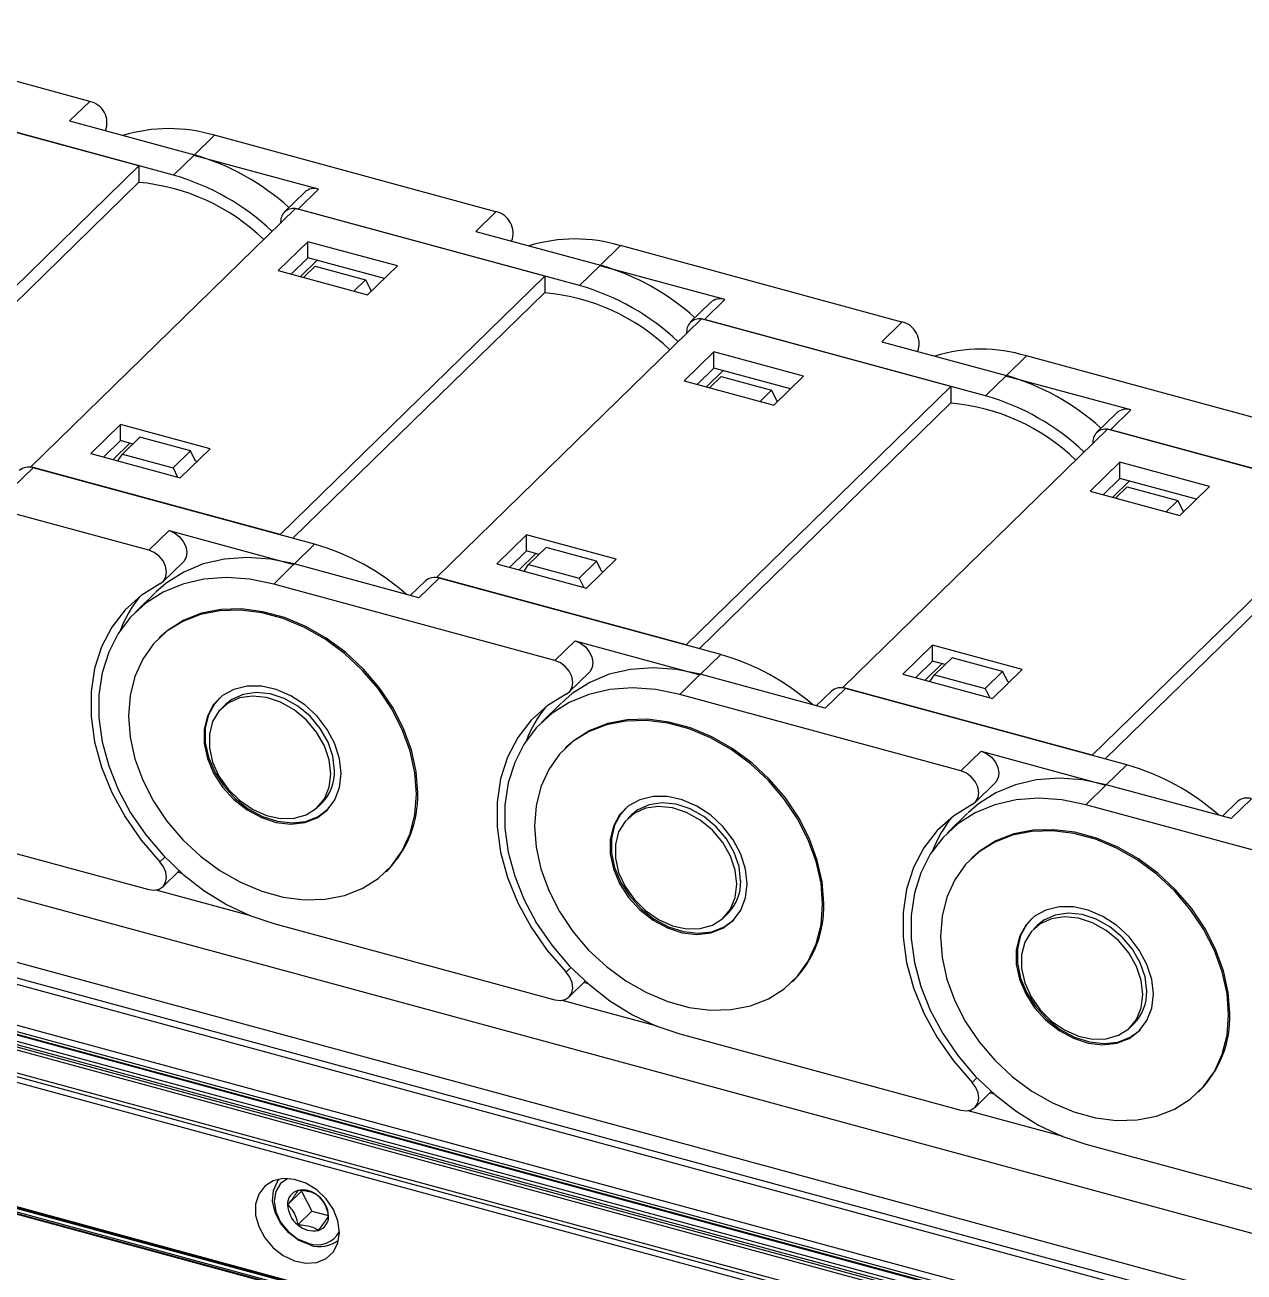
# Model space of a CAD drawing. Header units: millimetres. Extents: x 0 to 3353, y 0 to 2591.
# Drawn here: x 2203.3 to 2324.9, y 2105.5 to 2229.9 of the extents above; entities that cross this region are included whole.
import ezdxf

# ---------------------------------------------------------------- set-up
doc = ezdxf.new("R2010")
doc.units = ezdxf.units.MM
doc.header["$LTSCALE"] = 12

msp = doc.modelspace()

# ---------------------------------------------------------------- linework, layer by layer
at = {"color": 7, "linetype": 'Continuous', "lineweight": 25}
for p, q in [((2209.79, 2222.31), (2181.73, 2229.93)), ((2214.69, 2215.87), (2189.81, 2222.63)), ((2218.15, 2214.94), (2190.09, 2222.57)), ((2209.79, 2222.31), (2207.78, 2220.35)), ((2207.78, 2220.35), (2220.23, 2216.97)), ((2220.18, 2216.92), (2222.23, 2218.93)), ((2250.3, 2211.3), (2222.23, 2218.93)), ((2218.15, 2214.94), (2220.23, 2216.97)), ((2232.62, 2213.54), (2220.18, 2216.92)), ((2188.27, 2190.08), (2214.69, 2215.87)), ((2214.69, 2215.87), (2214.69, 2214.25)), ((2214.69, 2214.25), (2189.55, 2189.72)), ((2231.23, 2213.26), (2229.2, 2211.27)), ((2230.59, 2211.56), (2232.62, 2213.54)), ((2203.9, 2185.84), (2230.32, 2211.62)), ((2255.2, 2204.86), (2230.32, 2211.62)), ((2230.36, 2211.61), (2230.59, 2211.56)), ((2258.66, 2203.93), (2230.59, 2211.56)), ((2250.3, 2211.3), (2248.29, 2209.34)), ((2248.29, 2209.34), (2260.73, 2205.96)), ((2231.55, 2208.31), (2228.58, 2205.42)), ((2240.48, 2205.89), (2231.55, 2208.31)), ((2231.55, 2206.7), (2231.55, 2208.31)), ((2260.69, 2205.91), (2262.74, 2207.92)), ((2290.8, 2200.29), (2262.74, 2207.92)), ((2622.06, 2022.36), (1944.47, 2206.52)), ((2231.55, 2206.7), (2229.87, 2205.07)), ((2230.81, 2204.82), (2232.48, 2206.45)), ((2239.19, 2204.63), (2231.55, 2206.7)), ((2228.58, 2205.42), (2237.51, 2202.99)), ((2232.27, 2205.86), (2231.11, 2204.73)), ((2232.27, 2205.86), (2237.31, 2204.49)), ((2237.51, 2202.99), (2240.48, 2205.89)), ((2258.66, 2203.93), (2260.73, 2205.96)), ((2273.13, 2202.53), (2260.69, 2205.91)), ((2228.78, 2179.08), (2255.2, 2204.86)), ((2237.31, 2204.49), (2236.15, 2203.36)), ((2237.31, 2204.49), (2237.88, 2203.35)), ((2255.2, 2204.86), (2255.2, 2203.25)), ((2255.2, 2203.25), (2230.06, 2178.71)), ((2271.1, 2200.55), (2273.13, 2202.53)), ((2271.73, 2202.25), (2269.7, 2200.27)), ((2244.41, 2174.83), (2270.82, 2200.61)), ((2295.7, 2193.85), (2270.82, 2200.61)), ((2270.87, 2200.6), (2271.1, 2200.55)), ((2299.16, 2192.92), (2271.1, 2200.55)), ((2290.8, 2200.29), (2288.8, 2198.33)), ((2597.14, 2021.97), (1947.11, 2198.63)), ((2288.8, 2198.33), (2301.24, 2194.95)), ((2596.12, 2020.97), (1947.15, 2197.35)), ((2272.05, 2197.31), (2269.09, 2194.41)), ((2280.98, 2194.88), (2272.05, 2197.31)), ((2272.05, 2195.69), (2272.05, 2197.31)), ((2301.19, 2194.9), (2303.25, 2196.91)), ((2331.31, 2189.28), (2303.25, 2196.91)), ((2272.05, 2195.69), (2270.38, 2194.06)), ((2271.32, 2193.81), (2272.99, 2195.44)), ((2279.69, 2193.62), (2272.05, 2195.69)), ((2587.82, 2020.64), (1947.15, 2194.76)), ((2587.46, 2020.36), (1947.15, 2194.38)), ((2587, 2019.91), (1947.15, 2193.81)), ((2269.09, 2194.41), (2278.02, 2191.99)), ((2269.29, 2168.07), (2295.7, 2193.85)), ((2272.77, 2194.85), (2271.62, 2193.73)), ((2272.77, 2194.85), (2277.81, 2193.48)), ((2278.02, 2191.99), (2280.98, 2194.88)), ((2295.7, 2193.85), (2295.7, 2192.24)), ((2299.16, 2192.92), (2301.24, 2194.95)), ((2313.64, 2191.52), (2301.19, 2194.9)), ((2277.81, 2193.48), (2276.66, 2192.36)), ((2277.81, 2193.48), (2278.38, 2192.34)), ((2295.7, 2192.24), (2270.57, 2167.7)), ((2311.61, 2189.54), (2313.64, 2191.52)), ((2212.85, 2190.07), (2209.89, 2187.18)), ((2221.79, 2187.64), (2212.85, 2190.07)), ((2212.85, 2188.46), (2212.85, 2190.07)), ((2312.24, 2191.24), (2310.21, 2189.26)), ((2213.06, 2187.12), (2214.8, 2188.81)), ((2219.84, 2187.44), (2214.8, 2188.81)), ((2284.91, 2163.82), (2311.33, 2189.6)), ((2336.21, 2182.84), (2311.33, 2189.6)), ((2311.38, 2189.59), (2311.61, 2189.54)), ((2339.67, 2181.91), (2311.61, 2189.54)), ((2212.85, 2188.46), (2211.18, 2186.83)), ((2213.79, 2188.21), (2212.12, 2186.57)), ((2214.09, 2188.12), (2212.85, 2188.46)), ((2218.82, 2184.75), (2221.79, 2187.64)), ((2209.89, 2187.18), (2218.82, 2184.75)), ((2212.6, 2186.44), (2213.06, 2187.12)), ((2213.06, 2187.12), (2218.1, 2185.75)), ((2218.1, 2185.75), (2219.84, 2187.44)), ((2220.35, 2186.42), (2219.84, 2187.44)), ((2220.5, 2186.38), (2220.35, 2186.42)), ((2215.69, 2177.52), (2187.63, 2185.15)), ((2204.16, 2185.75), (2202.13, 2183.77)), ((2203.9, 2185.84), (2203.89, 2185.81)), ((2228.78, 2179.08), (2203.9, 2185.84)), ((2232.22, 2178.13), (2204.16, 2185.75)), ((2218.1, 2185.75), (2218.56, 2184.82)), ((2312.56, 2186.3), (2309.59, 2183.4)), ((2321.49, 2183.87), (2312.56, 2186.3)), ((2312.56, 2184.69), (2312.56, 2186.3)), ((2312.56, 2184.69), (2310.89, 2183.05)), ((2311.82, 2182.8), (2313.5, 2184.43)), ((2313.28, 2183.84), (2312.12, 2182.72)), ((2320.2, 2182.61), (2312.56, 2184.69)), ((2313.28, 2183.84), (2318.32, 2182.47)), ((2318.53, 2180.98), (2321.49, 2183.87)), ((2309.59, 2183.4), (2318.53, 2180.98)), ((2309.79, 2157.06), (2336.21, 2182.84)), ((2318.32, 2182.47), (2317.17, 2181.35)), ((2318.32, 2182.47), (2318.89, 2181.33)), ((2336.21, 2181.23), (2311.07, 2156.7)), ((2581.3, 2009.06), (1955.52, 2179.13)), ((2581.3, 2008.95), (1955.59, 2179.01)), ((1955.61, 2178.96), (2581.3, 2008.91)), ((2215.69, 2177.52), (2217.7, 2179.48)), ((2217.7, 2179.48), (2230.14, 2176.1)), ((2228.78, 2179.08), (2228.78, 2179.06)), ((2253.36, 2179.06), (2250.4, 2176.17)), ((2262.29, 2176.64), (2253.36, 2179.06)), ((2253.36, 2177.45), (2253.36, 2179.06)), ((2581.3, 2008.38), (1955.88, 2178.36)), ((1955.9, 2178.3), (2581.3, 2008.33)), ((2232.22, 2178.13), (2230.14, 2176.1)), ((2253.57, 2176.11), (2255.31, 2177.81)), ((2260.35, 2176.44), (2255.31, 2177.81)), ((2253.36, 2177.45), (2251.69, 2175.82)), ((2254.3, 2177.2), (2252.63, 2175.56)), ((2254.6, 2177.11), (2253.36, 2177.45)), ((2258.61, 2174.74), (2260.35, 2176.44)), ((2259.33, 2173.74), (2262.29, 2176.64)), ((2260.86, 2175.41), (2260.35, 2176.44)), ((2217.09, 2174.38), (2219.1, 2176.34)), ((2230.19, 2176.15), (2228.14, 2174.14)), ((2242.63, 2172.76), (2230.19, 2176.15)), ((2250.4, 2176.17), (2259.33, 2173.74)), ((2253.11, 2175.43), (2253.57, 2176.11)), ((2253.57, 2176.11), (2258.61, 2174.74)), ((2261, 2175.37), (2260.86, 2175.41)), ((2256.2, 2166.51), (2228.14, 2174.14)), ((2243.27, 2174.46), (2241.77, 2173)), ((2244.66, 2174.74), (2242.63, 2172.76)), ((2244.41, 2174.83), (2244.4, 2174.8)), ((2269.29, 2168.07), (2244.41, 2174.83)), ((2272.73, 2167.12), (2244.66, 2174.74)), ((2258.61, 2174.74), (2259.07, 2173.81)), ((2216.35, 2173.3), (2214.34, 2171.35)), ((2216.78, 2168.84), (2216.67, 2168.73)), ((2256.2, 2166.51), (2258.2, 2168.47)), ((2258.2, 2168.47), (2270.65, 2165.09)), ((2269.29, 2168.07), (2269.29, 2168.05)), ((2293.87, 2168.05), (2290.9, 2165.16)), ((2302.8, 2165.63), (2293.87, 2168.05)), ((2293.87, 2166.44), (2293.87, 2168.05)), ((2272.73, 2167.12), (2270.65, 2165.09)), ((2293.87, 2166.44), (2292.2, 2164.81)), ((2295.11, 2166.11), (2293.87, 2166.44)), ((2294.07, 2165.1), (2295.81, 2166.8)), ((2300.85, 2165.43), (2295.81, 2166.8)), ((2257.59, 2163.37), (2259.6, 2165.33)), ((2290.9, 2165.16), (2299.84, 2162.73)), ((2294.8, 2166.19), (2293.13, 2164.56)), ((2299.12, 2163.73), (2300.85, 2165.43)), ((2299.84, 2162.73), (2302.8, 2165.63)), ((2301.36, 2164.41), (2300.85, 2165.43)), ((2270.69, 2165.14), (2268.64, 2163.13)), ((2283.14, 2161.75), (2270.69, 2165.14)), ((2293.61, 2164.42), (2294.07, 2165.1)), ((2294.07, 2165.1), (2299.12, 2163.73)), ((2301.51, 2164.37), (2301.36, 2164.41)), ((2296.7, 2155.51), (2268.64, 2163.13)), ((2283.77, 2163.45), (2282.27, 2161.99)), ((2285.17, 2163.74), (2283.14, 2161.75)), ((2284.91, 2163.82), (2284.9, 2163.79)), ((2309.79, 2157.06), (2284.91, 2163.82)), ((2313.23, 2156.11), (2285.17, 2163.74)), ((2299.12, 2163.73), (2299.58, 2162.8)), ((2223.33, 2162.13), (2222.96, 2161.77)), ((2256.85, 2162.3), (2254.85, 2160.34)), ((2257.29, 2157.83), (2257.17, 2157.72)), ((2296.7, 2155.51), (2298.71, 2157.46)), ((2298.71, 2157.46), (2311.15, 2154.08)), ((2309.79, 2157.06), (2309.79, 2157.04)), ((2313.23, 2156.11), (2311.15, 2154.08)), ((2298.1, 2152.36), (2300.11, 2154.32)), ((2311.2, 2154.13), (2309.15, 2152.12)), ((2323.64, 2150.75), (2311.2, 2154.13)), ((2325.68, 2152.73), (2323.64, 2150.75)), ((2232.56, 2151.93), (2232.94, 2152.29)), ((2337.21, 2144.5), (2309.15, 2152.12)), ((2324.28, 2152.44), (2322.78, 2150.98)), ((2187.63, 2151.29), (2215.69, 2143.66)), ((2263.84, 2151.12), (2263.47, 2150.76)), ((2297.36, 2151.29), (2295.35, 2149.33)), ((2297.8, 2146.82), (2297.68, 2146.71)), ((2217.09, 2143.95), (2218.7, 2145.53)), ((2218.99, 2145.27), (2218.56, 2145.39)), ((2239.37, 2145.47), (2239.49, 2145.58)), ((2228.14, 2140.28), (2256.2, 2132.66)), ((2273.07, 2140.92), (2273.44, 2141.28)), ((2304.35, 2140.11), (2303.97, 2139.75)), ((2257.59, 2132.94), (2259.21, 2134.52)), ((2259.5, 2134.26), (2259.07, 2134.38)), ((2279.88, 2134.46), (2279.99, 2134.57)), ((2268.64, 2129.27), (2296.7, 2121.65)), ((2313.58, 2129.91), (2313.95, 2130.27)), ((2298.1, 2121.93), (2299.72, 2123.51)), ((2300.01, 2123.25), (2299.58, 2123.37)), ((2320.38, 2123.45), (2320.5, 2123.57)), ((2309.15, 2118.27), (2337.21, 2110.64)), ((2230.93, 2113.57), (2229.53, 2112.21)), ((2230.93, 2113.57), (2231.95, 2111.58)), ((2231.95, 2111.58), (2230.55, 2110.21)), ((2231.95, 2111.58), (2233.61, 2111.13))]:
    msp.add_line(p, q, dxfattribs=at)
at = {"color": 8, "linetype": 'Continuous', "lineweight": 25}
for p, q in [((2625.63, 2027.83), (1947.48, 2212.14)), ((2621.56, 2020.95), (1945.85, 2204.59)), ((2621.35, 2020.35), (1946.17, 2203.85)), ((2597.66, 2022.73), (1947.05, 2199.55)), ((2597.27, 2022.18), (1947.1, 2198.88)), ((2597.09, 2021.89), (1947.12, 2198.54)), ((2596.73, 2021.37), (1947.14, 2197.92)), ((2596.39, 2021.13), (1947.15, 2197.58)), ((2595.73, 2020.76), (1947.15, 2197.03)), ((2581.3, 2008.53), (1955.82, 2178.52)), ((2581.3, 2008.34), (1955.9, 2178.31)), ((2216.79, 2146.42), (2217.28, 2146.9)), ((2225.87, 2141.04), (2216.4, 2143.62)), ((2257.3, 2135.41), (2257.78, 2135.89)), ((2266.38, 2130.03), (2256.9, 2132.61)), ((2297.8, 2124.41), (2298.29, 2124.88)), ((2306.88, 2119.02), (2297.41, 2121.6))]:
    msp.add_line(p, q, dxfattribs=at)
at = {"color": 7, "linetype": 'Continuous', "lineweight": 25, "flags": 128}
for points in [[(2217.7, 2179.48), (2218.24, 2179.25), (2218.72, 2178.89), (2219.11, 2178.41), (2219.37, 2177.88), (2219.47, 2177.33), (2219.4, 2176.83), (2219.17, 2176.41), (2219.1, 2176.34)], [(2216.79, 2174.17), (2217.16, 2174.45), (2217.39, 2174.87), (2217.46, 2175.37), (2217.36, 2175.92), (2217.11, 2176.45), (2216.72, 2176.93), (2216.23, 2177.3), (2215.69, 2177.52)], [(2230.19, 2176.15), (2227.81, 2176.63), (2225.48, 2176.8), (2223.23, 2176.63), (2221.11, 2176.15), (2219.17, 2175.34), (2217.42, 2174.24), (2216.39, 2173.35)], [(2216.79, 2174.17), (2214.92, 2173.02), (2213.31, 2171.58), (2211.98, 2169.85), (2210.96, 2167.89), (2210.26, 2165.72), (2209.92, 2163.39), (2209.92, 2160.94), (2210.26, 2158.42), (2210.96, 2155.87), (2211.98, 2153.35), (2213.31, 2150.91), (2214.92, 2148.58), (2216.79, 2146.42)], [(2228.14, 2174.14), (2225.76, 2174.63), (2223.42, 2174.79), (2221.18, 2174.63), (2219.06, 2174.14), (2217.11, 2173.34), (2215.37, 2172.24), (2213.86, 2170.85), (2212.63, 2169.22), (2211.68, 2167.35), (2211.03, 2165.3), (2210.71, 2163.1), (2210.71, 2160.79), (2211.03, 2158.42), (2211.68, 2156.02), (2212.63, 2153.64), (2213.86, 2151.33), (2215.37, 2149.13), (2217.11, 2147.08), (2219.06, 2145.21), (2221.18, 2143.58), (2223.42, 2142.19), (2225.76, 2141.09), (2228.14, 2140.28)], [(2242.39, 2153.19), (2242.23, 2155.31), (2241.75, 2157.47), (2240.97, 2159.62), (2239.89, 2161.72), (2238.55, 2163.71), (2236.98, 2165.55), (2235.2, 2167.21), (2233.27, 2168.64), (2231.22, 2169.81), (2229.09, 2170.7), (2226.94, 2171.28), (2224.82, 2171.55), (2222.77, 2171.49), (2220.83, 2171.11), (2219.06, 2170.42), (2217.48, 2169.44), (2216.14, 2168.17), (2215.07, 2166.66), (2214.29, 2164.94), (2213.81, 2163.04), (2213.65, 2161), (2213.81, 2158.88), (2214.29, 2156.72), (2215.07, 2154.57), (2216.14, 2152.48), (2217.48, 2150.49), (2219.06, 2148.64), (2220.83, 2146.99), (2222.77, 2145.56), (2224.82, 2144.39), (2226.94, 2143.5), (2229.09, 2142.92), (2231.22, 2142.65), (2233.27, 2142.7), (2235.2, 2143.08), (2236.98, 2143.77), (2238.55, 2144.76), (2239.89, 2146.02), (2240.97, 2147.54), (2241.75, 2149.26), (2242.23, 2151.16), (2242.39, 2153.19)], [(2242.51, 2153.31), (2242.35, 2155.43), (2241.87, 2157.58), (2241.08, 2159.74), (2240.01, 2161.83), (2238.67, 2163.82), (2237.1, 2165.67), (2235.32, 2167.32), (2233.39, 2168.75), (2231.33, 2169.92), (2229.21, 2170.81), (2227.06, 2171.39), (2224.94, 2171.66), (2222.88, 2171.6), (2220.95, 2171.23), (2219.17, 2170.54), (2217.6, 2169.55), (2216.78, 2168.84)], [(2258.2, 2168.47), (2258.74, 2168.25), (2259.23, 2167.88), (2259.62, 2167.4), (2259.88, 2166.87), (2259.97, 2166.32), (2259.9, 2165.82), (2259.67, 2165.4), (2259.6, 2165.33)], [(2257.3, 2163.16), (2257.67, 2163.44), (2257.9, 2163.86), (2257.97, 2164.36), (2257.87, 2164.91), (2257.61, 2165.44), (2257.22, 2165.92), (2256.74, 2166.29), (2256.2, 2166.51)], [(2270.69, 2165.14), (2268.32, 2165.62), (2265.98, 2165.79), (2263.74, 2165.63), (2261.62, 2165.14), (2259.67, 2164.34), (2257.93, 2163.23), (2256.9, 2162.34)], [(2234.87, 2155.24), (2234.71, 2156.71), (2234.24, 2158.2), (2233.48, 2159.64), (2232.46, 2160.95), (2231.23, 2162.09), (2229.85, 2163), (2228.39, 2163.63), (2226.91, 2163.95), (2225.48, 2163.96), (2224.17, 2163.64), (2223.04, 2163.02), (2222.15, 2162.12), (2221.52, 2160.98), (2221.2, 2159.67), (2221.2, 2158.23), (2221.52, 2156.74), (2222.15, 2155.27), (2223.04, 2153.88), (2224.17, 2152.64), (2225.48, 2151.62), (2226.91, 2150.84), (2228.39, 2150.36), (2229.85, 2150.2), (2231.23, 2150.36), (2232.46, 2150.83), (2233.48, 2151.59), (2234.24, 2152.62), (2234.71, 2153.85), (2234.87, 2155.24)], [(2222.72, 2162.76), (2222.26, 2162.23), (2221.64, 2161.1), (2221.32, 2159.78), (2221.32, 2158.35), (2221.64, 2156.86), (2222.26, 2155.38), (2223.16, 2154), (2224.29, 2152.76), (2225.6, 2151.73), (2227.03, 2150.96), (2228.51, 2150.48), (2229.97, 2150.31), (2231.35, 2150.47), (2232.57, 2150.94), (2233.55, 2151.67)], [(2233.84, 2155.19), (2233.68, 2156.6), (2233.2, 2158.02), (2232.42, 2159.37), (2231.39, 2160.59), (2230.17, 2161.6), (2228.82, 2162.36), (2227.41, 2162.83), (2226.02, 2162.97), (2224.72, 2162.78), (2223.59, 2162.27), (2222.68, 2161.47), (2222.05, 2160.42), (2221.72, 2159.17), (2221.72, 2157.8), (2222.05, 2156.38), (2222.68, 2154.99), (2223.59, 2153.69), (2224.72, 2152.57), (2226.02, 2151.68), (2227.41, 2151.06), (2228.82, 2150.76), (2230.17, 2150.78), (2231.39, 2151.13), (2232.42, 2151.79), (2233.2, 2152.73), (2233.68, 2153.88), (2233.84, 2155.19)], [(2234.22, 2155.56), (2234.05, 2156.96), (2233.57, 2158.38), (2232.79, 2159.73), (2231.77, 2160.95), (2230.54, 2161.97), (2229.19, 2162.73), (2227.78, 2163.19), (2226.39, 2163.33), (2225.09, 2163.14), (2223.96, 2162.63), (2223.33, 2162.13)], [(2257.3, 2163.16), (2255.43, 2162.01), (2253.81, 2160.57), (2252.48, 2158.84), (2251.46, 2156.88), (2250.77, 2154.71), (2250.42, 2152.38), (2250.42, 2149.93), (2250.77, 2147.41), (2251.46, 2144.86), (2252.48, 2142.34), (2253.81, 2139.9), (2255.43, 2137.57), (2257.3, 2135.41)], [(2268.64, 2163.13), (2266.26, 2163.62), (2263.93, 2163.79), (2261.68, 2163.62), (2259.57, 2163.13), (2257.62, 2162.33), (2255.88, 2161.23), (2254.37, 2159.84), (2253.13, 2158.21), (2252.18, 2156.35), (2251.54, 2154.3), (2251.21, 2152.09), (2251.21, 2149.78), (2251.54, 2147.41), (2252.18, 2145.01), (2253.13, 2142.63), (2254.37, 2140.32), (2255.88, 2138.12), (2257.62, 2136.07), (2259.57, 2134.21), (2261.68, 2132.57), (2263.93, 2131.18), (2266.26, 2130.08), (2268.64, 2129.27)], [(2282.9, 2142.18), (2282.74, 2144.3), (2282.26, 2146.46), (2281.47, 2148.61), (2280.4, 2150.71), (2279.06, 2152.7), (2277.49, 2154.54), (2275.71, 2156.2), (2273.78, 2157.63), (2271.72, 2158.8), (2269.6, 2159.69), (2267.45, 2160.27), (2265.33, 2160.54), (2263.27, 2160.48), (2261.34, 2160.1), (2259.56, 2159.41), (2257.99, 2158.43), (2256.65, 2157.16), (2255.58, 2155.65), (2254.79, 2153.93), (2254.31, 2152.03), (2254.15, 2150), (2254.31, 2147.88), (2254.79, 2145.72), (2255.58, 2143.56), (2256.65, 2141.47), (2257.99, 2139.48), (2259.56, 2137.63), (2261.34, 2135.98), (2263.27, 2134.55), (2265.33, 2133.38), (2267.45, 2132.49), (2269.6, 2131.91), (2271.72, 2131.64), (2273.78, 2131.7), (2275.71, 2132.07), (2277.49, 2132.76), (2279.06, 2133.75), (2280.4, 2135.02), (2281.47, 2136.53), (2282.26, 2138.25), (2282.74, 2140.15), (2282.9, 2142.18)], [(2283.01, 2142.3), (2282.85, 2144.42), (2282.37, 2146.58), (2281.59, 2148.73), (2280.52, 2150.82), (2279.18, 2152.81), (2277.6, 2154.66), (2275.83, 2156.31), (2273.89, 2157.74), (2271.84, 2158.91), (2269.72, 2159.8), (2267.57, 2160.38), (2265.44, 2160.65), (2263.39, 2160.6), (2261.46, 2160.22), (2259.68, 2159.53), (2258.11, 2158.54), (2257.29, 2157.83)], [(2298.71, 2157.46), (2299.25, 2157.24), (2299.74, 2156.87), (2300.13, 2156.39), (2300.38, 2155.86), (2300.48, 2155.31), (2300.41, 2154.81), (2300.18, 2154.39), (2300.11, 2154.32)], [(2297.8, 2152.15), (2298.17, 2152.44), (2298.4, 2152.85), (2298.47, 2153.36), (2298.37, 2153.9), (2298.12, 2154.44), (2297.73, 2154.91), (2297.24, 2155.28), (2296.7, 2155.51)], [(2311.2, 2154.13), (2308.82, 2154.62), (2306.49, 2154.78), (2304.24, 2154.62), (2302.13, 2154.13), (2300.18, 2153.33), (2298.44, 2152.22), (2297.41, 2151.33)], [(2275.38, 2144.23), (2275.22, 2145.7), (2274.75, 2147.19), (2273.98, 2148.63), (2272.96, 2149.95), (2271.74, 2151.09), (2270.36, 2151.99), (2268.9, 2152.62), (2267.42, 2152.95), (2265.99, 2152.95), (2264.68, 2152.63), (2263.55, 2152.01), (2262.65, 2151.11), (2262.03, 2149.98), (2261.71, 2148.66), (2261.71, 2147.22), (2262.03, 2145.73), (2262.65, 2144.26), (2263.55, 2142.87), (2264.68, 2141.64), (2265.99, 2140.61), (2267.42, 2139.83), (2268.9, 2139.35), (2270.36, 2139.19), (2271.74, 2139.35), (2272.96, 2139.82), (2273.98, 2140.59), (2274.75, 2141.61), (2275.22, 2142.84), (2275.38, 2144.23)], [(2309.15, 2152.12), (2306.77, 2152.61), (2304.44, 2152.78), (2302.19, 2152.61), (2300.07, 2152.13), (2298.12, 2151.32), (2296.38, 2150.22), (2294.88, 2148.84), (2293.64, 2147.2), (2292.69, 2145.34), (2292.05, 2143.29), (2291.72, 2141.09), (2291.72, 2138.78), (2292.05, 2136.4), (2292.69, 2134), (2293.64, 2131.62), (2294.88, 2129.31), (2296.38, 2127.11), (2298.12, 2125.06), (2300.07, 2123.2), (2302.19, 2121.56), (2304.44, 2120.17), (2306.77, 2119.07), (2309.15, 2118.27)], [(2263.23, 2151.75), (2262.77, 2151.22), (2262.15, 2150.09), (2261.83, 2148.77), (2261.83, 2147.34), (2262.15, 2145.85), (2262.77, 2144.37), (2263.67, 2142.99), (2264.79, 2141.75), (2266.1, 2140.72), (2267.53, 2139.95), (2269.01, 2139.47), (2270.48, 2139.3), (2271.85, 2139.46), (2273.08, 2139.93), (2274.05, 2140.66)], [(2274.35, 2144.19), (2274.18, 2145.59), (2273.7, 2147.01), (2272.93, 2148.36), (2271.9, 2149.58), (2270.68, 2150.6), (2269.32, 2151.36), (2267.91, 2151.82), (2266.52, 2151.96), (2265.23, 2151.77), (2264.1, 2151.26), (2263.19, 2150.46), (2262.55, 2149.41), (2262.23, 2148.16), (2262.23, 2146.8), (2262.55, 2145.38), (2263.19, 2143.98), (2264.1, 2142.69), (2265.23, 2141.56), (2266.52, 2140.67), (2267.91, 2140.05), (2269.32, 2139.75), (2270.68, 2139.77), (2271.9, 2140.12), (2272.93, 2140.78), (2273.7, 2141.72), (2274.18, 2142.87), (2274.35, 2144.19)], [(2274.72, 2144.55), (2274.56, 2145.95), (2274.08, 2147.37), (2273.3, 2148.73), (2272.27, 2149.94), (2271.05, 2150.96), (2269.7, 2151.72), (2268.29, 2152.18), (2266.9, 2152.32), (2265.6, 2152.13), (2264.47, 2151.62), (2263.84, 2151.12)], [(2297.8, 2152.15), (2295.94, 2151), (2294.32, 2149.56), (2292.99, 2147.84), (2291.97, 2145.87), (2291.28, 2143.7), (2290.93, 2141.37), (2290.93, 2138.92), (2291.28, 2136.4), (2291.97, 2133.85), (2292.99, 2131.33), (2294.32, 2128.89), (2295.94, 2126.57), (2297.8, 2124.41)], [(2323.4, 2131.17), (2323.24, 2133.29), (2322.76, 2135.45), (2321.98, 2137.6), (2320.91, 2139.7), (2319.57, 2141.69), (2317.99, 2143.54), (2316.22, 2145.19), (2314.28, 2146.62), (2312.23, 2147.79), (2310.11, 2148.68), (2307.96, 2149.26), (2305.83, 2149.53), (2303.78, 2149.47), (2301.85, 2149.1), (2300.07, 2148.41), (2298.5, 2147.42), (2297.16, 2146.15), (2296.08, 2144.64), (2295.3, 2142.92), (2294.82, 2141.02), (2294.66, 2138.99), (2294.82, 2136.87), (2295.3, 2134.71), (2296.08, 2132.56), (2297.16, 2130.46), (2298.5, 2128.47), (2300.07, 2126.63), (2301.85, 2124.97), (2303.78, 2123.54), (2305.83, 2122.37), (2307.96, 2121.48), (2310.11, 2120.9), (2312.23, 2120.63), (2314.28, 2120.69), (2316.22, 2121.06), (2317.99, 2121.75), (2319.57, 2122.74), (2320.91, 2124.01), (2321.98, 2125.52), (2322.76, 2127.24), (2323.24, 2129.14), (2323.4, 2131.17)], [(2323.52, 2131.29), (2323.36, 2133.41), (2322.88, 2135.57), (2322.1, 2137.72), (2321.02, 2139.81), (2319.68, 2141.81), (2318.11, 2143.65), (2316.33, 2145.3), (2314.4, 2146.73), (2312.35, 2147.9), (2310.22, 2148.79), (2308.07, 2149.38), (2305.95, 2149.64), (2303.9, 2149.59), (2301.96, 2149.21), (2300.19, 2148.52), (2298.61, 2147.53), (2297.8, 2146.82)], [(2215.69, 2143.66), (2216.23, 2143.6), (2216.72, 2143.7), (2217.11, 2143.97), (2217.36, 2144.36), (2217.46, 2144.85), (2217.39, 2145.4), (2217.16, 2145.94), (2216.79, 2146.42)], [(2315.89, 2133.22), (2315.73, 2134.69), (2315.25, 2136.18), (2314.49, 2137.62), (2313.47, 2138.94), (2312.24, 2140.08), (2310.86, 2140.98), (2309.4, 2141.61), (2307.92, 2141.94), (2306.49, 2141.94), (2305.18, 2141.62), (2304.05, 2141), (2303.16, 2140.1), (2302.54, 2138.97), (2302.22, 2137.65), (2302.22, 2136.21), (2302.54, 2134.72), (2303.16, 2133.25), (2304.05, 2131.86), (2305.18, 2130.63), (2306.49, 2129.6), (2307.92, 2128.83), (2309.4, 2128.35), (2310.86, 2128.18), (2312.24, 2128.34), (2313.47, 2128.81), (2314.49, 2129.58), (2315.25, 2130.6), (2315.73, 2131.83), (2315.89, 2133.22)], [(2303.73, 2140.74), (2303.27, 2140.22), (2302.65, 2139.08), (2302.33, 2137.76), (2302.33, 2136.33), (2302.65, 2134.84), (2303.27, 2133.37), (2304.17, 2131.98), (2305.3, 2130.74), (2306.61, 2129.71), (2308.04, 2128.94), (2309.52, 2128.46), (2310.98, 2128.29), (2312.36, 2128.45), (2313.59, 2128.93), (2314.56, 2129.65)], [(2314.85, 2133.18), (2314.69, 2134.58), (2314.21, 2136), (2313.43, 2137.35), (2312.41, 2138.57), (2311.18, 2139.59), (2309.83, 2140.35), (2308.42, 2140.81), (2307.03, 2140.95), (2305.73, 2140.76), (2304.6, 2140.25), (2303.69, 2139.45), (2303.06, 2138.4), (2302.74, 2137.16), (2302.74, 2135.79), (2303.06, 2134.37), (2303.69, 2132.97), (2304.6, 2131.68), (2305.73, 2130.55), (2307.03, 2129.66), (2308.42, 2129.04), (2309.83, 2128.74), (2311.18, 2128.76), (2312.41, 2129.12), (2313.43, 2129.78), (2314.21, 2130.71), (2314.69, 2131.86), (2314.85, 2133.18)], [(2315.23, 2133.54), (2315.06, 2134.95), (2314.58, 2136.36), (2313.81, 2137.72), (2312.78, 2138.93), (2311.56, 2139.95), (2310.2, 2140.71), (2308.79, 2141.17), (2307.4, 2141.31), (2306.11, 2141.12), (2304.98, 2140.61), (2304.35, 2140.11)], [(2256.2, 2132.66), (2256.74, 2132.59), (2257.22, 2132.69), (2257.61, 2132.96), (2257.87, 2133.35), (2257.97, 2133.84), (2257.9, 2134.39), (2257.67, 2134.93), (2257.3, 2135.41)], [(2296.7, 2121.65), (2297.24, 2121.58), (2297.73, 2121.69), (2298.12, 2121.95), (2298.37, 2122.34), (2298.47, 2122.84), (2298.4, 2123.38), (2298.17, 2123.92), (2297.8, 2124.41)], [(2234.7, 2109.46), (2234.54, 2110.6), (2234.09, 2111.74), (2233.37, 2112.8), (2232.43, 2113.69), (2231.35, 2114.36), (2230.21, 2114.74), (2229.09, 2114.82), (2228.08, 2114.59), (2227.24, 2114.06), (2226.65, 2113.27), (2226.34, 2112.29), (2226.34, 2111.18), (2226.65, 2110.03), (2227.24, 2108.92), (2228.08, 2107.93), (2229.09, 2107.15), (2230.21, 2106.62), (2231.35, 2106.38), (2232.43, 2106.46), (2233.37, 2106.85), (2234.09, 2107.51), (2234.54, 2108.4), (2234.7, 2109.46)], [(2231.77, 2108.2), (2230.66, 2108.66), (2229.65, 2109.41), (2228.83, 2110.37), (2228.27, 2111.46), (2228.02, 2112.59), (2228.11, 2113.65), (2228.51, 2114.55), (2228.69, 2114.77)], [(2229.55, 2114.83), (2228.83, 2114.32), (2228.35, 2113.54), (2228.19, 2112.57), (2228.35, 2111.51), (2228.83, 2110.47), (2229.58, 2109.54), (2230.53, 2108.82), (2231.57, 2108.37)]]:
    msp.add_lwpolyline(points, dxfattribs=at)
at = {"color": 7, "linetype": 'Continuous', "lineweight": 25}
for centre, radius, start, end in [((2209.31, 2220.16), 2.2, 338.9874, 77.3668), ((2217.69, 2203.88), 15.71, 73.2082, 107.0345), ((2213.64, 2194.01), 23.88, 47.8756, 73.9857), ((2211.61, 2192.05), 23.81, 46.562, 74.0495), ((2212.81, 2193.62), 20.69, 46.1273, 84.8893), ((2232.17, 2212.19), 1.42, 71.44, 131.47), ((2230.12, 2210.33), 1.29, 81.3895, 187.2206), ((2249.82, 2209.16), 2.2, 338.9874, 77.3668), ((2258.2, 2192.87), 15.71, 73.2082, 107.0345), ((2254.15, 2183), 23.88, 47.8756, 73.9857), ((2252.11, 2181.04), 23.81, 46.562, 74.0495), ((2253.32, 2182.61), 20.69, 46.1273, 84.8893), ((2272.68, 2201.18), 1.42, 71.44, 131.47), ((2270.62, 2199.32), 1.29, 81.3895, 187.2206), ((2290.32, 2198.15), 2.2, 338.9874, 77.3668), ((2298.71, 2181.87), 15.71, 73.2082, 107.0345), ((2294.65, 2171.99), 23.88, 47.8756, 73.9857), ((2292.62, 2170.03), 23.81, 46.562, 74.0495), ((2293.83, 2171.6), 20.69, 46.1273, 84.8893), ((2313.18, 2190.17), 1.42, 71.44, 131.47), ((2311.13, 2188.32), 1.29, 81.3895, 187.2206), ((2203.7, 2184.4), 1.42, 71.44, 131.47), ((2225.72, 2155.35), 23.68, 48.5237, 74.0845), ((2244.21, 2173.39), 1.42, 71.44, 131.47), ((2224.56, 2165.05), 12.55, 141.2607, 159.0065), ((2266.23, 2144.34), 23.68, 48.5237, 74.0845), ((2284.72, 2162.39), 1.42, 71.44, 131.47), ((2265.07, 2154.04), 12.55, 141.2607, 159.0065), ((2229.75, 2155.42), 4.47, 315.5096, 1.7561), ((2306.74, 2133.33), 23.68, 48.5237, 74.0845), ((2231.92, 2152.99), 10.59, 315.5761, 1.6897), ((2325.22, 2151.38), 1.42, 71.44, 131.47), ((2305.58, 2143.04), 12.55, 141.2607, 159.0065), ((2270.26, 2144.41), 4.47, 315.5096, 1.7561), ((2272.43, 2141.98), 10.59, 315.5761, 1.6897), ((2310.76, 2133.4), 4.47, 315.5096, 1.7561), ((2312.94, 2130.98), 10.59, 315.5761, 1.6897), ((2230.95, 2112.27), 1.43, 106.4011, 182.7899), ((2231.03, 2111.39), 2.3, 47.4605, 102.1305), ((2230.92, 2110.97), 2.7, 2.6127, 51.6756), ((2232.22, 2112.33), 2.7, 182.6127, 231.6756), ((2232.19, 2111.03), 1.43, 286.4011, 2.7899), ((2232.11, 2111.91), 2.3, 227.4605, 282.1305), ((2232.46, 2110.76), 2.55, 249.6404, 331.6199), ((2232.73, 2111.11), 3.07, 251.7031, 307.9246)]:
    msp.add_arc(centre, radius, start, end, dxfattribs=at)
for points, knots in [([(2230.55, 2113.64), (2230.51, 2113.58), (2230.44, 2113.44), (2230.23, 2113.13), (2229.92, 2112.7), (2229.65, 2112.36), (2229.53, 2112.21)], [0, 0, 0, 0, 0.216453, 0.440306, 0.751896, 1, 1, 1, 1]), ([(2232.59, 2113.09), (2232.51, 2113.15), (2232.26, 2113.31), (2231.72, 2113.54), (2231.07, 2113.63), (2230.68, 2113.64), (2230.55, 2113.64)], [0, 0, 0, 0, 0.180942, 0.506293, 0.843975, 1, 1, 1, 1]), ([(2233.61, 2111.1), (2233.58, 2111.26), (2233.5, 2111.61), (2233.3, 2112.18), (2232.98, 2112.7), (2232.71, 2112.97), (2232.59, 2113.09)], [0, 0, 0, 0, 0.216453, 0.440306, 0.751896, 1, 1, 1, 1]), ([(2229.53, 2112.21), (2229.63, 2112.1), (2229.84, 2111.89), (2230.17, 2111.43), (2230.41, 2110.85), (2230.51, 2110.41), (2230.55, 2110.21)], [0, 0, 0, 0, 0.216453, 0.440306, 0.751896, 1, 1, 1, 1]), ([(2232.59, 2109.66), (2232.7, 2109.79), (2232.91, 2110.06), (2233.23, 2110.48), (2233.48, 2110.85), (2233.57, 2111.02), (2233.61, 2111.1)], [0, 0, 0, 0, 0.216453, 0.440306, 0.751896, 1, 1, 1, 1]), ([(2230.55, 2110.21), (2230.68, 2110.21), (2231.07, 2110.2), (2231.72, 2110.11), (2232.26, 2109.88), (2232.51, 2109.72), (2232.59, 2109.66)], [0, 0, 0, 0, 0.156025, 0.493707, 0.819058, 1, 1, 1, 1])]:
    msp.add_open_spline(points, degree=3, knots=knots, dxfattribs=at)

doc.saveas('drawing.dxf')
